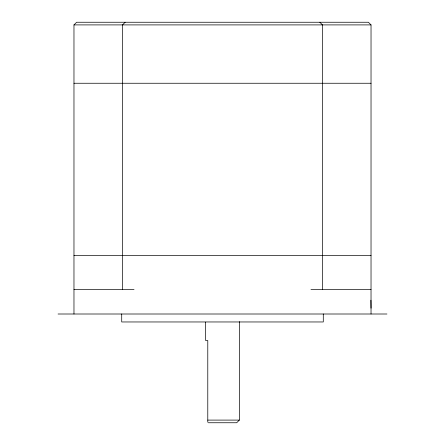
<?xml version="1.0" encoding="UTF-8"?>
<svg xmlns="http://www.w3.org/2000/svg" width="445" height="445" viewBox="0 0 445 445"><rect width="100%" height="100%" fill="white"/><g stroke="black" fill="none" stroke-linecap="round" stroke-linejoin="round"><path stroke-width="0.67" d="M371.03 308.168L370.907 300.214M73.97 314.003L73.97 24.903L76.623 22.25L368.377 22.25L371.03 24.903L371.03 314.003M125.162 22.25L122.509 24.903L122.509 289.606M239.343 321.635L239.343 420.097L236.69 422.75L208.31 422.75M73.97 24.903L371.03 24.903M73.97 83.254L371.03 83.254M73.97 255.653L371.03 255.653M73.97 289.606L134.04 289.606M310.96 289.606L371.03 289.606M58.056 314.003L386.944 314.003M207.782 420.097L239.343 420.097M319.838 22.25L322.492 24.903L322.492 289.606M323.287 314.003L323.287 321.963L121.713 321.963L121.713 314.003M207.782 422.222L207.782 340.531L205.657 340.531L205.657 322.163"/></g></svg>
